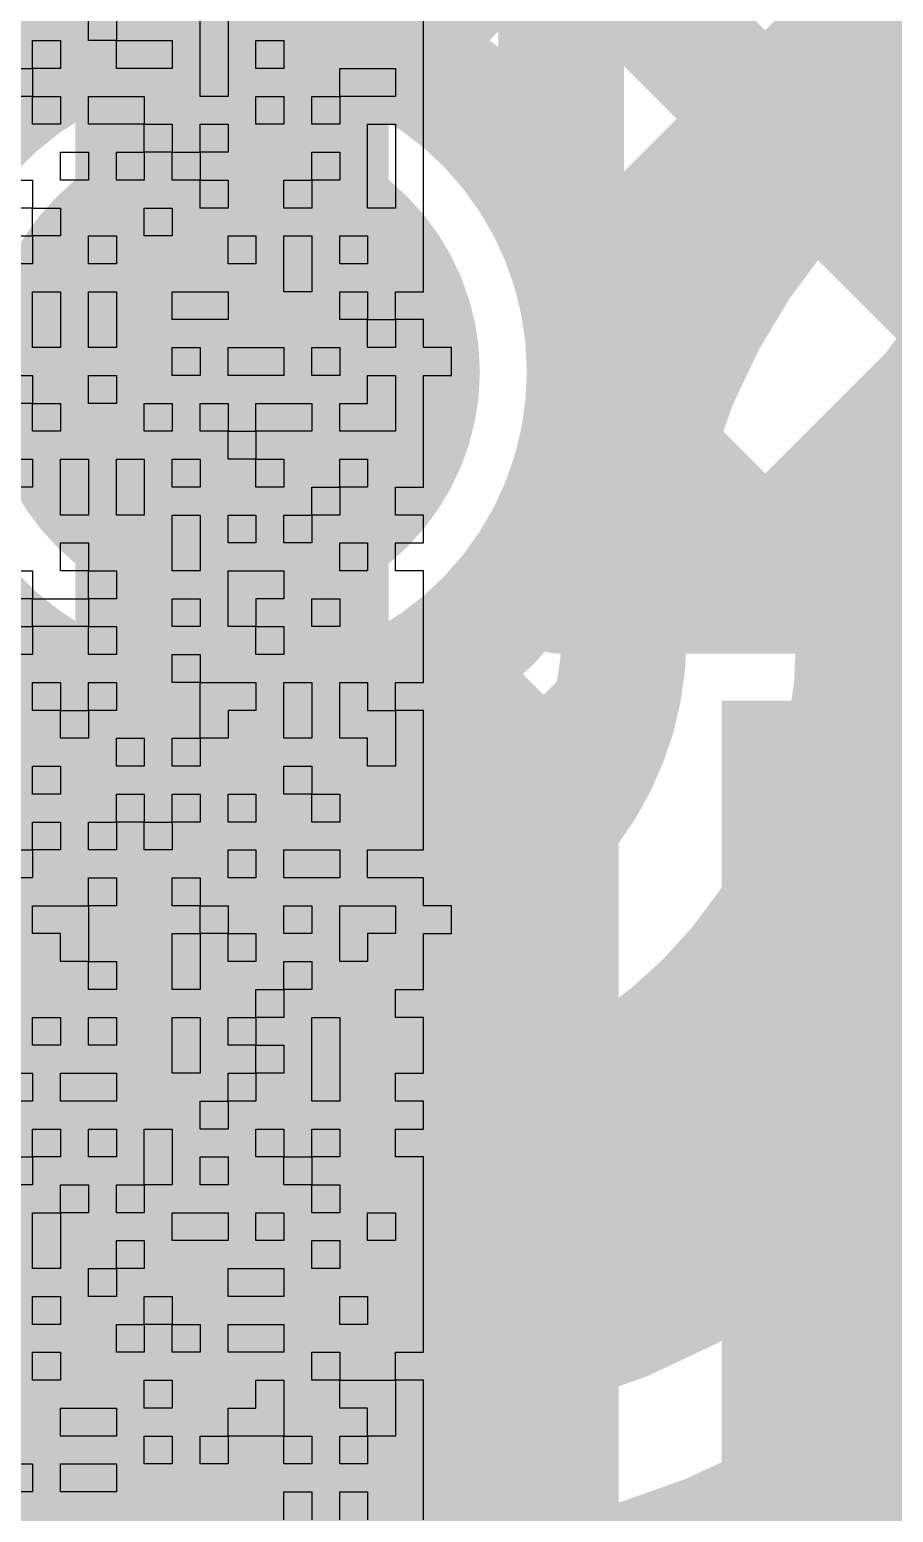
# Model space of a CAD drawing. Header units: millimetres. Extents: x 3.06 to 5.82, y 1.29 to 3.84.
# Drawn here: x 5.0301 to 5.0852, y 2.8102 to 2.9048 of the extents above; entities that cross this region are included whole.
import ezdxf

# ---------------------------------------------------------------- set-up
doc = ezdxf.new("R2010")
doc.units = ezdxf.units.MM
doc.header["$MEASUREMENT"] = 0
for name, color, linetype in [('BottomLayer', 5, 'Continuous'), ('BottomOverlay', 54, 'Continuous'), ('BottomSolder', 6, 'Continuous'), ('MultiLayer', 9, 'Continuous'), ('TopLayer', 1, 'Continuous'), ('TopPaste', 8, 'Continuous'), ('TopSolder', 216, 'Continuous'), ('ViaHoleLayer', 16, 'Continuous')]:
    doc.layers.add(name, color=color, linetype=linetype)

# ---------------------------------------------------------------- blocks, each defined once
blk = doc.blocks.new('ESP32_WROOM_32__16MB__63')
at = {"layer": 'TopLayer'}
for points in [[(-0.1519686, -0.3840551), (-0.1519686, -0.3053149), (-0.1874016, -0.3840551), (-0.1874016, -0.3053149)], [(-0.1019686, -0.3840551), (-0.1019686, -0.3053149), (-0.1374016, -0.3840551), (-0.1374016, -0.3053149)]]:
    blk.add_solid(points, dxfattribs=at)
at = {"layer": 'TopPaste'}
for points in [[(-0.1519686, -0.3840551), (-0.1519686, -0.3053149), (-0.1874016, -0.3840551), (-0.1874016, -0.3053149)], [(-0.1019686, -0.3840551), (-0.1019686, -0.3053149), (-0.1374016, -0.3840551), (-0.1374016, -0.3053149)]]:
    blk.add_solid(points, dxfattribs=at)
at = {"layer": 'TopSolder'}
for points in [[(-0.1479686, -0.3880551), (-0.1479686, -0.3013149), (-0.1914016, -0.3880551), (-0.1914016, -0.3013149)], [(-0.0979686, -0.3880551), (-0.0979686, -0.3013149), (-0.1414016, -0.3880551), (-0.1414016, -0.3013149)]]:
    blk.add_solid(points, dxfattribs=at)

msp = doc.modelspace()

# ---------------------------------------------------------------- linework, layer by layer
at = {"layer": 'BottomLayer'}
for points, const_width in [([(5.043, 2.883), (5.043, 3.181)], 0.02), ([(5.0653672, 2.8874779), (5.362, 3.1841107)], 0.008), ([(5.064, 2.8919074), (5.064, 3.181)], 0.008), ([(4.9544861, 2.9368263), (5.0433124, 2.848)], 0.008), ([(5.064, 2.9121653), (5.0801799, 2.8959854)], 0.008), ([(5.0657928, 2.8820882), (5.0697474, 2.8781336)], 0.008), ([(5.0556072, 2.8639895), (5.0643986, 2.8551981)], 0.008), ([(5.0258893, 2.848), (5.0385221, 2.8606328)], 0.008), ([(5.0548352, 2.8486616), (5.0673384, 2.8611648)], 0.008), ([(4.9610284, 2.848), (5.05, 2.848)], 0.008), ([(4.955, 2.826), (5.05, 2.826)], 0.022), ([(5.0797232, 2.8115892), (5.3004911, 2.5908213)], 0.008), ([(4.789, 2.5262578), (5.070086, 2.8073438)], 0.008)]:
    msp.add_lwpolyline(points, dxfattribs=dict(at, const_width=const_width))
for points, const_width in [([(5.068, 2.866, -0.4142135623730951), (5.111, 2.909)], 0.008), ([(5.09, 2.866, -0.4142135623730951), (5.111, 2.887)], 0.022), ([(5.065811, 2.883, -1.223773206435068), (5.022, 2.8919074)], 0.008), ([(5.064, 2.8919074, -0.1006277105001185), (5.065811, 2.883)], 0.008), ([(5.09, 2.866, -0.4142135623730951), (5.05, 2.826)], 0.022), ([(5.068, 2.866, -0.4142135623730951), (5.05, 2.848)], 0.008), ([(5.1119919, 2.865, -0.4094971255954121), (5.05, 2.804)], 0.008)]:
    msp.add_lwpolyline(points, format="xyb", dxfattribs=dict(at, const_width=const_width))
for points, const_width in [([(5.0781799, 2.8959854, 1), (5.0821799, 2.8959854, 1)], 0.004), ([(5.062, 2.8919074, 1), (5.066, 2.8919074, 1)], 0.004), ([(5.062, 2.8919074, 1), (5.066, 2.8919074, 1)], 0.004), ([(5.0370945, 2.883, 1), (5.0489055, 2.883, 1)], 0.011811), ([(5.038, 2.883, 1), (5.048, 2.883, 1)], 0.01), ([(5.0633672, 2.8874779, 1), (5.0673672, 2.8874779, 1)], 0.004), ([(5.063811, 2.883, 1), (5.067811, 2.883, 1)], 0.004), ([(5.063811, 2.883, 1), (5.067811, 2.883, 1)], 0.004), ([(5.0637928, 2.8820882, 1), (5.0677928, 2.8820882, 1)], 0.004), ([(5.0677474, 2.8781336, 1), (5.0717474, 2.8781336, 1)], 0.004), ([(5.0845, 2.866, 1), (5.0955, 2.866, 1)], 0.011), ([(5.0845, 2.866, 1), (5.0955, 2.866, 1)], 0.011), ([(5.066, 2.866, 1), (5.07, 2.866, 1)], 0.004), ([(5.066, 2.866, 1), (5.07, 2.866, 1)], 0.004), ([(5.0536072, 2.8639895, 1), (5.0576072, 2.8639895, 1)], 0.004), ([(5.0365221, 2.8606328, 1), (5.0405221, 2.8606328, 1)], 0.004), ([(5.0653384, 2.8611648, 1), (5.0693384, 2.8611648, 1)], 0.004), ([(5.0623986, 2.8551981, 1), (5.0663986, 2.8551981, 1)], 0.004), ([(5.0528352, 2.8486616, 1), (5.0568352, 2.8486616, 1)], 0.004), ([(5.0413124, 2.848, 1), (5.0453124, 2.848, 1)], 0.004), ([(5.048, 2.848, 1), (5.052, 2.848, 1)], 0.004), ([(5.048, 2.848, 1), (5.052, 2.848, 1)], 0.004), ([(5.0445, 2.826, 1), (5.0555, 2.826, 1)], 0.011), ([(5.0445, 2.826, 1), (5.0555, 2.826, 1)], 0.011), ([(5.0777232, 2.8115892, 1), (5.0817232, 2.8115892, 1)], 0.004), ([(5.068086, 2.8073438, 1), (5.072086, 2.8073438, 1)], 0.004)]:
    msp.add_lwpolyline(points, format="xyb", close=True, dxfattribs=dict(at, const_width=const_width))
at = {"layer": 'BottomOverlay'}
for p, q in [((5.0338327, 2.9041423), (5.0338327, 2.9059241)), ((5.0356144, 2.9059241), (5.0356144, 2.9041423)), ((5.0409596, 2.9041423), (5.0409596, 2.9059241)), ((5.0427413, 2.9059241), (5.0427413, 2.9041423)), ((5.0552135, 2.9041423), (5.0552135, 2.9059241)), ((5.0302692, 2.9023606), (5.0302692, 2.9041423)), ((5.0302692, 2.9041423), (5.0320509, 2.9041423)), ((5.0320509, 2.9041423), (5.0320509, 2.9023606)), ((5.0356144, 2.9041423), (5.0338327, 2.9041423)), ((5.0356144, 2.9023606), (5.0356144, 2.9041423)), ((5.0356144, 2.9041423), (5.0391779, 2.9041423)), ((5.0391779, 2.9041423), (5.0391779, 2.9023606)), ((5.0409596, 2.9023606), (5.0409596, 2.9041423)), ((5.0427413, 2.9041423), (5.0427413, 2.9023606)), ((5.0445231, 2.9023606), (5.0445231, 2.9041423)), ((5.0445231, 2.9041423), (5.0463048, 2.9041423)), ((5.0463048, 2.9041423), (5.0463048, 2.9023606)), ((5.0552135, 2.9023606), (5.0552135, 2.9041423)), ((5.0284875, 2.9023606), (5.0302692, 2.9023606)), ((5.0320509, 2.9023606), (5.0302692, 2.9023606)), ((5.0302692, 2.9023606), (5.0302692, 2.9005789)), ((5.0391779, 2.9023606), (5.0356144, 2.9023606)), ((5.0409596, 2.9005789), (5.0409596, 2.9023606)), ((5.0427413, 2.9023606), (5.0427413, 2.9005789)), ((5.0463048, 2.9023606), (5.0445231, 2.9023606)), ((5.0498682, 2.9005789), (5.0498682, 2.9023606)), ((5.0498682, 2.9023606), (5.0534317, 2.9023606)), ((5.0534317, 2.9023606), (5.0534317, 2.9005789)), ((5.0552135, 2.9005789), (5.0552135, 2.9023606)), ((5.0302692, 2.9005789), (5.0284875, 2.9005789)), ((5.0302692, 2.8987972), (5.0302692, 2.9005789)), ((5.0302692, 2.9005789), (5.0320509, 2.9005789)), ((5.0320509, 2.9005789), (5.0320509, 2.8987972)), ((5.0338327, 2.8987972), (5.0338327, 2.9005789)), ((5.0338327, 2.9005789), (5.0373962, 2.9005789)), ((5.0373962, 2.9005789), (5.0373962, 2.8987972)), ((5.0427413, 2.9005789), (5.0409596, 2.9005789)), ((5.0445231, 2.8987972), (5.0445231, 2.9005789)), ((5.0445231, 2.9005789), (5.0463048, 2.9005789)), ((5.0463048, 2.9005789), (5.0463048, 2.8987972)), ((5.0480865, 2.8987972), (5.0480865, 2.9005789)), ((5.0480865, 2.9005789), (5.0498682, 2.9005789)), ((5.0534317, 2.9005789), (5.0498682, 2.9005789)), ((5.0498682, 2.9005789), (5.0498682, 2.8987972)), ((5.0552135, 2.8987972), (5.0552135, 2.9005789)), ((5.0320509, 2.8987972), (5.0302692, 2.8987972)), ((5.0373962, 2.8987972), (5.0338327, 2.8987972)), ((5.0373962, 2.8970155), (5.0373962, 2.8987972)), ((5.0373962, 2.8987972), (5.0391779, 2.8987972)), ((5.0391779, 2.8987972), (5.0391779, 2.8970155)), ((5.0409596, 2.8970155), (5.0409596, 2.8987972)), ((5.0409596, 2.8987972), (5.0427413, 2.8987972)), ((5.0427413, 2.8987972), (5.0427413, 2.8970155)), ((5.0463048, 2.8987972), (5.0445231, 2.8987972)), ((5.0498682, 2.8987972), (5.0480865, 2.8987972)), ((5.0516499, 2.8970155), (5.0516499, 2.8987972)), ((5.0516499, 2.8987972), (5.0534317, 2.8987972)), ((5.0534317, 2.8987972), (5.0534317, 2.8970155)), ((5.0552135, 2.8970155), (5.0552135, 2.8987972)), ((5.0320509, 2.8952337), (5.0320509, 2.8970155)), ((5.0320509, 2.8970155), (5.0338327, 2.8970155)), ((5.0338327, 2.8970155), (5.0338327, 2.8952337)), ((5.0356144, 2.8952337), (5.0356144, 2.8970155)), ((5.0356144, 2.8970155), (5.0373962, 2.8970155)), ((5.0391779, 2.8970155), (5.0373962, 2.8970155)), ((5.0373962, 2.8970155), (5.0373962, 2.8952337)), ((5.0391779, 2.8952337), (5.0391779, 2.8970155)), ((5.0391779, 2.8970155), (5.0409596, 2.8970155)), ((5.0427413, 2.8970155), (5.0409596, 2.8970155)), ((5.0409596, 2.8970155), (5.0409596, 2.8952337)), ((5.0480865, 2.8952337), (5.0480865, 2.8970155)), ((5.0480865, 2.8970155), (5.0498682, 2.8970155)), ((5.0498682, 2.8970155), (5.0498682, 2.8952337)), ((5.0516499, 2.8952337), (5.0516499, 2.8970155)), ((5.0534317, 2.8970155), (5.0534317, 2.8952337)), ((5.0552135, 2.8952337), (5.0552135, 2.8970155)), ((5.0284875, 2.8952337), (5.0302692, 2.8952337)), ((5.0302692, 2.8952337), (5.0302692, 2.893452)), ((5.0338327, 2.8952337), (5.0320509, 2.8952337)), ((5.0373962, 2.8952337), (5.0356144, 2.8952337)), ((5.0409596, 2.8952337), (5.0391779, 2.8952337)), ((5.0409596, 2.893452), (5.0409596, 2.8952337)), ((5.0409596, 2.8952337), (5.0427413, 2.8952337)), ((5.0427413, 2.8952337), (5.0427413, 2.893452)), ((5.0463048, 2.893452), (5.0463048, 2.8952337)), ((5.0463048, 2.8952337), (5.0480865, 2.8952337)), ((5.0498682, 2.8952337), (5.0480865, 2.8952337)), ((5.0480865, 2.8952337), (5.0480865, 2.893452)), ((5.0516499, 2.893452), (5.0516499, 2.8952337)), ((5.0534317, 2.8952337), (5.0534317, 2.893452)), ((5.0552135, 2.893452), (5.0552135, 2.8952337)), ((5.0302692, 2.893452), (5.0284875, 2.893452)), ((5.0302692, 2.8916702), (5.0302692, 2.893452)), ((5.0302692, 2.893452), (5.0320509, 2.893452)), ((5.0320509, 2.893452), (5.0320509, 2.8916702)), ((5.0373962, 2.8916702), (5.0373962, 2.893452)), ((5.0373962, 2.893452), (5.0391779, 2.893452)), ((5.0391779, 2.893452), (5.0391779, 2.8916702)), ((5.0427413, 2.893452), (5.0409596, 2.893452)), ((5.0480865, 2.893452), (5.0463048, 2.893452)), ((5.0534317, 2.893452), (5.0516499, 2.893452)), ((5.0552135, 2.8916702), (5.0552135, 2.893452)), ((5.0284875, 2.8916702), (5.0302692, 2.8916702)), ((5.0320509, 2.8916702), (5.0302692, 2.8916702)), ((5.0302692, 2.8916702), (5.0302692, 2.8898885)), ((5.0338327, 2.8898885), (5.0338327, 2.8916702)), ((5.0338327, 2.8916702), (5.0356144, 2.8916702)), ((5.0356144, 2.8916702), (5.0356144, 2.8898885)), ((5.0391779, 2.8916702), (5.0373962, 2.8916702)), ((5.0427413, 2.8898885), (5.0427413, 2.8916702)), ((5.0427413, 2.8916702), (5.0445231, 2.8916702)), ((5.0445231, 2.8916702), (5.0445231, 2.8898885)), ((5.0463048, 2.8898885), (5.0463048, 2.8916702)), ((5.0463048, 2.8916702), (5.0480865, 2.8916702)), ((5.0480865, 2.8916702), (5.0480865, 2.8898885)), ((5.0498682, 2.8898885), (5.0498682, 2.8916702)), ((5.0498682, 2.8916702), (5.0516499, 2.8916702)), ((5.0516499, 2.8916702), (5.0516499, 2.8898885)), ((5.0552135, 2.8898885), (5.0552135, 2.8916702)), ((5.0302692, 2.8898885), (5.0284875, 2.8898885)), ((5.0356144, 2.8898885), (5.0338327, 2.8898885)), ((5.0445231, 2.8898885), (5.0427413, 2.8898885)), ((5.0463048, 2.8881068), (5.0463048, 2.8898885)), ((5.0480865, 2.8898885), (5.0480865, 2.8881068)), ((5.0516499, 2.8898885), (5.0498682, 2.8898885)), ((5.0552135, 2.8881068), (5.0552135, 2.8898885)), ((5.0302692, 2.8863251), (5.0302692, 2.8881068)), ((5.0302692, 2.8881068), (5.0320509, 2.8881068)), ((5.0320509, 2.8881068), (5.0320509, 2.8863251)), ((5.0338327, 2.8863251), (5.0338327, 2.8881068)), ((5.0338327, 2.8881068), (5.0356144, 2.8881068)), ((5.0356144, 2.8881068), (5.0356144, 2.8863251)), ((5.0391779, 2.8863251), (5.0391779, 2.8881068)), ((5.0391779, 2.8881068), (5.0427413, 2.8881068)), ((5.0427413, 2.8881068), (5.0427413, 2.8863251)), ((5.0480865, 2.8881068), (5.0463048, 2.8881068)), ((5.0498682, 2.8863251), (5.0498682, 2.8881068)), ((5.0498682, 2.8881068), (5.0516499, 2.8881068)), ((5.0516499, 2.8881068), (5.0516499, 2.8863251)), ((5.0534317, 2.8863251), (5.0534317, 2.8881068)), ((5.0534317, 2.8881068), (5.0552135, 2.8881068)), ((5.0302692, 2.8845433), (5.0302692, 2.8863251)), ((5.0320509, 2.8863251), (5.0320509, 2.8845433)), ((5.0338327, 2.8845433), (5.0338327, 2.8863251)), ((5.0356144, 2.8863251), (5.0356144, 2.8845433)), ((5.0427413, 2.8863251), (5.0391779, 2.8863251)), ((5.0516499, 2.8863251), (5.0498682, 2.8863251)), ((5.0516499, 2.8845433), (5.0516499, 2.8863251)), ((5.0516499, 2.8863251), (5.0534317, 2.8863251)), ((5.0552135, 2.8863251), (5.0534317, 2.8863251)), ((5.0534317, 2.8863251), (5.0534317, 2.8845433)), ((5.0552135, 2.8845433), (5.0552135, 2.8863251)), ((5.0320509, 2.8845433), (5.0302692, 2.8845433)), ((5.0356144, 2.8845433), (5.0338327, 2.8845433)), ((5.0391779, 2.8827616), (5.0391779, 2.8845433)), ((5.0391779, 2.8845433), (5.0409596, 2.8845433)), ((5.0409596, 2.8845433), (5.0409596, 2.8827616)), ((5.0427413, 2.8827616), (5.0427413, 2.8845433)), ((5.0427413, 2.8845433), (5.0463048, 2.8845433)), ((5.0463048, 2.8845433), (5.0463048, 2.8827616)), ((5.0480865, 2.8827616), (5.0480865, 2.8845433)), ((5.0480865, 2.8845433), (5.0498682, 2.8845433)), ((5.0498682, 2.8845433), (5.0498682, 2.8827616)), ((5.0534317, 2.8845433), (5.0516499, 2.8845433)), ((5.0569952, 2.8845433), (5.0552135, 2.8845433)), ((5.0569952, 2.8827616), (5.0569952, 2.8845433)), ((5.0284875, 2.8827616), (5.0302692, 2.8827616)), ((5.0302692, 2.8827616), (5.0302692, 2.8809798)), ((5.0338327, 2.8809798), (5.0338327, 2.8827616)), ((5.0338327, 2.8827616), (5.0356144, 2.8827616)), ((5.0356144, 2.8827616), (5.0356144, 2.8809798)), ((5.0409596, 2.8827616), (5.0391779, 2.8827616)), ((5.0463048, 2.8827616), (5.0427413, 2.8827616)), ((5.0498682, 2.8827616), (5.0480865, 2.8827616)), ((5.0516499, 2.8809798), (5.0516499, 2.8827616)), ((5.0516499, 2.8827616), (5.0534317, 2.8827616)), ((5.0534317, 2.8827616), (5.0534317, 2.8809798)), ((5.0552135, 2.8809798), (5.0552135, 2.8827616)), ((5.0552135, 2.8827616), (5.0569952, 2.8827616)), ((5.0302692, 2.8809798), (5.0284875, 2.8809798)), ((5.0302692, 2.8791981), (5.0302692, 2.8809798)), ((5.0302692, 2.8809798), (5.0320509, 2.8809798)), ((5.0320509, 2.8809798), (5.0320509, 2.8791981)), ((5.0356144, 2.8809798), (5.0338327, 2.8809798)), ((5.0373962, 2.8791981), (5.0373962, 2.8809798)), ((5.0373962, 2.8809798), (5.0391779, 2.8809798)), ((5.0391779, 2.8809798), (5.0391779, 2.8791981)), ((5.0409596, 2.8791981), (5.0409596, 2.8809798)), ((5.0409596, 2.8809798), (5.0427413, 2.8809798)), ((5.0427413, 2.8809798), (5.0427413, 2.8791981)), ((5.0445231, 2.8791981), (5.0445231, 2.8809798)), ((5.0445231, 2.8809798), (5.0480865, 2.8809798)), ((5.0480865, 2.8809798), (5.0480865, 2.8791981)), ((5.0498682, 2.8791981), (5.0498682, 2.8809798)), ((5.0498682, 2.8809798), (5.0516499, 2.8809798)), ((5.0534317, 2.8809798), (5.0534317, 2.8791981)), ((5.0552135, 2.8791981), (5.0552135, 2.8809798)), ((5.0320509, 2.8791981), (5.0302692, 2.8791981)), ((5.0391779, 2.8791981), (5.0373962, 2.8791981)), ((5.0427413, 2.8791981), (5.0409596, 2.8791981)), ((5.0427413, 2.8774164), (5.0427413, 2.8791981)), ((5.0427413, 2.8791981), (5.0445231, 2.8791981)), ((5.0480865, 2.8791981), (5.0445231, 2.8791981)), ((5.0445231, 2.8791981), (5.0445231, 2.8774164)), ((5.0534317, 2.8791981), (5.0498682, 2.8791981)), ((5.0552135, 2.8774164), (5.0552135, 2.8791981)), ((5.0267057, 2.8774164), (5.0302692, 2.8774164)), ((5.0302692, 2.8774164), (5.0302692, 2.8756347)), ((5.0320509, 2.8756347), (5.0320509, 2.8774164)), ((5.0320509, 2.8774164), (5.0338327, 2.8774164)), ((5.0338327, 2.8774164), (5.0338327, 2.8756347)), ((5.0356144, 2.8756347), (5.0356144, 2.8774164)), ((5.0356144, 2.8774164), (5.0373962, 2.8774164)), ((5.0373962, 2.8774164), (5.0373962, 2.8756347)), ((5.0391779, 2.8756347), (5.0391779, 2.8774164)), ((5.0391779, 2.8774164), (5.0409596, 2.8774164)), ((5.0409596, 2.8774164), (5.0409596, 2.8756347)), ((5.0445231, 2.8774164), (5.0427413, 2.8774164)), ((5.0445231, 2.8756347), (5.0445231, 2.8774164)), ((5.0445231, 2.8774164), (5.0463048, 2.8774164)), ((5.0463048, 2.8774164), (5.0463048, 2.8756347)), ((5.0498682, 2.8756347), (5.0498682, 2.8774164)), ((5.0498682, 2.8774164), (5.0516499, 2.8774164)), ((5.0516499, 2.8774164), (5.0516499, 2.8756347)), ((5.0552135, 2.8756347), (5.0552135, 2.8774164)), ((5.0302692, 2.8756347), (5.0284875, 2.8756347)), ((5.0320509, 2.8738529), (5.0320509, 2.8756347)), ((5.0338327, 2.8756347), (5.0338327, 2.8738529)), ((5.0356144, 2.8738529), (5.0356144, 2.8756347)), ((5.0373962, 2.8756347), (5.0373962, 2.8738529)), ((5.0409596, 2.8756347), (5.0391779, 2.8756347)), ((5.0463048, 2.8756347), (5.0445231, 2.8756347)), ((5.0480865, 2.8738529), (5.0480865, 2.8756347)), ((5.0480865, 2.8756347), (5.0498682, 2.8756347)), ((5.0516499, 2.8756347), (5.0498682, 2.8756347)), ((5.0498682, 2.8756347), (5.0498682, 2.8738529)), ((5.0534317, 2.8738529), (5.0534317, 2.8756347)), ((5.0534317, 2.8756347), (5.0552135, 2.8756347)), ((5.0338327, 2.8738529), (5.0320509, 2.8738529)), ((5.0373962, 2.8738529), (5.0356144, 2.8738529)), ((5.0391779, 2.8720712), (5.0391779, 2.8738529)), ((5.0391779, 2.8738529), (5.0409596, 2.8738529)), ((5.0409596, 2.8738529), (5.0409596, 2.8720712)), ((5.0427413, 2.8720712), (5.0427413, 2.8738529)), ((5.0427413, 2.8738529), (5.0445231, 2.8738529)), ((5.0445231, 2.8738529), (5.0445231, 2.8720712)), ((5.0463048, 2.8720712), (5.0463048, 2.8738529)), ((5.0463048, 2.8738529), (5.0480865, 2.8738529)), ((5.0498682, 2.8738529), (5.0480865, 2.8738529)), ((5.0480865, 2.8738529), (5.0480865, 2.8720712)), ((5.0552135, 2.8738529), (5.0534317, 2.8738529)), ((5.0552135, 2.8720712), (5.0552135, 2.8738529)), ((5.0320509, 2.8702895), (5.0320509, 2.8720712)), ((5.0320509, 2.8720712), (5.0338327, 2.8720712)), ((5.0338327, 2.8720712), (5.0338327, 2.8702895)), ((5.0391779, 2.8702895), (5.0391779, 2.8720712)), ((5.0409596, 2.8720712), (5.0409596, 2.8702895)), ((5.0445231, 2.8720712), (5.0427413, 2.8720712)), ((5.0480865, 2.8720712), (5.0463048, 2.8720712)), ((5.0498682, 2.8702895), (5.0498682, 2.8720712)), ((5.0498682, 2.8720712), (5.0516499, 2.8720712)), ((5.0516499, 2.8720712), (5.0516499, 2.8702895)), ((5.0534317, 2.8702895), (5.0534317, 2.8720712)), ((5.0534317, 2.8720712), (5.0552135, 2.8720712)), ((5.0284875, 2.8702895), (5.0302692, 2.8702895)), ((5.0302692, 2.8702895), (5.0302692, 2.8685077)), ((5.0338327, 2.8702895), (5.0320509, 2.8702895)), ((5.0338327, 2.8685077), (5.0338327, 2.8702895)), ((5.0338327, 2.8702895), (5.0356144, 2.8702895)), ((5.0356144, 2.8702895), (5.0356144, 2.8685077)), ((5.0409596, 2.8702895), (5.0391779, 2.8702895)), ((5.0427413, 2.8685077), (5.0427413, 2.8702895)), ((5.0427413, 2.8702895), (5.0463048, 2.8702895)), ((5.0463048, 2.8702895), (5.0463048, 2.8685077)), ((5.0516499, 2.8702895), (5.0498682, 2.8702895)), ((5.0552135, 2.8702895), (5.0534317, 2.8702895)), ((5.0552135, 2.8685077), (5.0552135, 2.8702895)), ((5.0302692, 2.8685077), (5.0284875, 2.8685077)), ((5.0302692, 2.866726), (5.0302692, 2.8685077)), ((5.0302692, 2.8685077), (5.0338327, 2.8685077)), ((5.0356144, 2.8685077), (5.0338327, 2.8685077)), ((5.0338327, 2.8685077), (5.0338327, 2.866726)), ((5.0391779, 2.866726), (5.0391779, 2.8685077)), ((5.0391779, 2.8685077), (5.0409596, 2.8685077)), ((5.0409596, 2.8685077), (5.0409596, 2.866726)), ((5.0427413, 2.866726), (5.0427413, 2.8685077)), ((5.0463048, 2.8685077), (5.0445231, 2.8685077)), ((5.0445231, 2.8685077), (5.0445231, 2.866726)), ((5.0480865, 2.866726), (5.0480865, 2.8685077)), ((5.0480865, 2.8685077), (5.0498682, 2.8685077)), ((5.0498682, 2.8685077), (5.0498682, 2.866726)), ((5.0552135, 2.866726), (5.0552135, 2.8685077)), ((5.0284875, 2.866726), (5.0302692, 2.866726)), ((5.0338327, 2.866726), (5.0302692, 2.866726)), ((5.0302692, 2.866726), (5.0302692, 2.8649443)), ((5.0338327, 2.8649443), (5.0338327, 2.866726)), ((5.0338327, 2.866726), (5.0356144, 2.866726)), ((5.0356144, 2.866726), (5.0356144, 2.8649443)), ((5.0409596, 2.866726), (5.0391779, 2.866726)), ((5.0445231, 2.866726), (5.0427413, 2.866726)), ((5.0445231, 2.8649443), (5.0445231, 2.866726)), ((5.0445231, 2.866726), (5.0463048, 2.866726)), ((5.0463048, 2.866726), (5.0463048, 2.8649443)), ((5.0498682, 2.866726), (5.0480865, 2.866726)), ((5.0552135, 2.8649443), (5.0552135, 2.866726)), ((5.0302692, 2.8649443), (5.0284875, 2.8649443)), ((5.0356144, 2.8649443), (5.0338327, 2.8649443)), ((5.0391779, 2.8631625), (5.0391779, 2.8649443)), ((5.0391779, 2.8649443), (5.0409596, 2.8649443)), ((5.0409596, 2.8649443), (5.0409596, 2.8631625)), ((5.0463048, 2.8649443), (5.0445231, 2.8649443)), ((5.0552135, 2.8631625), (5.0552135, 2.8649443)), ((5.0302692, 2.8613808), (5.0302692, 2.8631625)), ((5.0302692, 2.8631625), (5.0320509, 2.8631625)), ((5.0320509, 2.8631625), (5.0320509, 2.8613808)), ((5.0338327, 2.8613808), (5.0338327, 2.8631625)), ((5.0338327, 2.8631625), (5.0356144, 2.8631625)), ((5.0356144, 2.8631625), (5.0356144, 2.8613808)), ((5.0409596, 2.8631625), (5.0391779, 2.8631625)), ((5.0409596, 2.8613808), (5.0409596, 2.8631625)), ((5.0409596, 2.8631625), (5.0445231, 2.8631625)), ((5.0445231, 2.8631625), (5.0445231, 2.8613808)), ((5.0463048, 2.8613808), (5.0463048, 2.8631625)), ((5.0463048, 2.8631625), (5.0480865, 2.8631625)), ((5.0480865, 2.8631625), (5.0480865, 2.8613808)), ((5.0498682, 2.8613808), (5.0498682, 2.8631625)), ((5.0498682, 2.8631625), (5.0516499, 2.8631625)), ((5.0516499, 2.8631625), (5.0516499, 2.8613808)), ((5.0534317, 2.8613808), (5.0534317, 2.8631625)), ((5.0534317, 2.8631625), (5.0552135, 2.8631625)), ((5.0320509, 2.8613808), (5.0302692, 2.8613808)), ((5.0320509, 2.859599), (5.0320509, 2.8613808)), ((5.0320509, 2.8613808), (5.0338327, 2.8613808)), ((5.0356144, 2.8613808), (5.0338327, 2.8613808)), ((5.0338327, 2.8613808), (5.0338327, 2.859599)), ((5.0409596, 2.859599), (5.0409596, 2.8613808)), ((5.0445231, 2.8613808), (5.0427413, 2.8613808)), ((5.0427413, 2.8613808), (5.0427413, 2.859599)), ((5.0463048, 2.859599), (5.0463048, 2.8613808)), ((5.0480865, 2.8613808), (5.0480865, 2.859599)), ((5.0498682, 2.859599), (5.0498682, 2.8613808)), ((5.0516499, 2.8613808), (5.0534317, 2.8613808)), ((5.0552135, 2.8613808), (5.0534317, 2.8613808)), ((5.0534317, 2.8613808), (5.0534317, 2.859599)), ((5.0552135, 2.859599), (5.0552135, 2.8613808)), ((5.0338327, 2.859599), (5.0320509, 2.859599)), ((5.0356144, 2.8578173), (5.0356144, 2.859599)), ((5.0356144, 2.859599), (5.0373962, 2.859599)), ((5.0373962, 2.859599), (5.0373962, 2.8578173)), ((5.0391779, 2.8578173), (5.0391779, 2.859599)), ((5.0391779, 2.859599), (5.0409596, 2.859599)), ((5.0427413, 2.859599), (5.0409596, 2.859599)), ((5.0409596, 2.859599), (5.0409596, 2.8578173)), ((5.0480865, 2.859599), (5.0463048, 2.859599)), ((5.0516499, 2.859599), (5.0498682, 2.859599)), ((5.0516499, 2.8578173), (5.0516499, 2.859599)), ((5.0534317, 2.859599), (5.0534317, 2.8578173)), ((5.0552135, 2.8578173), (5.0552135, 2.859599)), ((5.0302692, 2.8560356), (5.0302692, 2.8578173)), ((5.0302692, 2.8578173), (5.0320509, 2.8578173)), ((5.0320509, 2.8578173), (5.0320509, 2.8560356)), ((5.0373962, 2.8578173), (5.0356144, 2.8578173)), ((5.0409596, 2.8578173), (5.0391779, 2.8578173)), ((5.0463048, 2.8560356), (5.0463048, 2.8578173)), ((5.0463048, 2.8578173), (5.0480865, 2.8578173)), ((5.0480865, 2.8578173), (5.0480865, 2.8560356)), ((5.0534317, 2.8578173), (5.0516499, 2.8578173)), ((5.0552135, 2.8560356), (5.0552135, 2.8578173)), ((5.0320509, 2.8560356), (5.0302692, 2.8560356)), ((5.0356144, 2.8542539), (5.0356144, 2.8560356)), ((5.0356144, 2.8560356), (5.0373962, 2.8560356)), ((5.0373962, 2.8560356), (5.0373962, 2.8542539)), ((5.0391779, 2.8542539), (5.0391779, 2.8560356)), ((5.0391779, 2.8560356), (5.0409596, 2.8560356)), ((5.0409596, 2.8560356), (5.0409596, 2.8542539)), ((5.0427413, 2.8542539), (5.0427413, 2.8560356)), ((5.0427413, 2.8560356), (5.0445231, 2.8560356)), ((5.0445231, 2.8560356), (5.0445231, 2.8542539)), ((5.0480865, 2.8560356), (5.0463048, 2.8560356)), ((5.0480865, 2.8542539), (5.0480865, 2.8560356)), ((5.0480865, 2.8560356), (5.0498682, 2.8560356)), ((5.0498682, 2.8560356), (5.0498682, 2.8542539)), ((5.0552135, 2.8542539), (5.0552135, 2.8560356)), ((5.0302692, 2.8524721), (5.0302692, 2.8542539)), ((5.0302692, 2.8542539), (5.0320509, 2.8542539)), ((5.0320509, 2.8542539), (5.0320509, 2.8524721)), ((5.0338327, 2.8524721), (5.0338327, 2.8542539)), ((5.0338327, 2.8542539), (5.0356144, 2.8542539)), ((5.0373962, 2.8542539), (5.0356144, 2.8542539)), ((5.0356144, 2.8542539), (5.0356144, 2.8524721)), ((5.0373962, 2.8524721), (5.0373962, 2.8542539)), ((5.0373962, 2.8542539), (5.0391779, 2.8542539)), ((5.0409596, 2.8542539), (5.0391779, 2.8542539)), ((5.0391779, 2.8542539), (5.0391779, 2.8524721)), ((5.0445231, 2.8542539), (5.0427413, 2.8542539)), ((5.0498682, 2.8542539), (5.0480865, 2.8542539)), ((5.0552135, 2.8524721), (5.0552135, 2.8542539)), ((5.0284875, 2.8524721), (5.0302692, 2.8524721)), ((5.0320509, 2.8524721), (5.0302692, 2.8524721)), ((5.0302692, 2.8524721), (5.0302692, 2.8506904)), ((5.0356144, 2.8524721), (5.0338327, 2.8524721)), ((5.0391779, 2.8524721), (5.0373962, 2.8524721)), ((5.0427413, 2.8506904), (5.0427413, 2.8524721)), ((5.0427413, 2.8524721), (5.0445231, 2.8524721)), ((5.0445231, 2.8524721), (5.0445231, 2.8506904)), ((5.0463048, 2.8506904), (5.0463048, 2.8524721)), ((5.0463048, 2.8524721), (5.0498682, 2.8524721)), ((5.0498682, 2.8524721), (5.0498682, 2.8506904)), ((5.0516499, 2.8506904), (5.0516499, 2.8524721)), ((5.0516499, 2.8524721), (5.0552135, 2.8524721)), ((5.0302692, 2.8506904), (5.0284875, 2.8506904)), ((5.0338327, 2.8489087), (5.0338327, 2.8506904)), ((5.0338327, 2.8506904), (5.0356144, 2.8506904)), ((5.0356144, 2.8506904), (5.0356144, 2.8489087)), ((5.0391779, 2.8489087), (5.0391779, 2.8506904)), ((5.0391779, 2.8506904), (5.0409596, 2.8506904)), ((5.0409596, 2.8506904), (5.0409596, 2.8489087)), ((5.0445231, 2.8506904), (5.0427413, 2.8506904)), ((5.0498682, 2.8506904), (5.0463048, 2.8506904)), ((5.0552135, 2.8506904), (5.0516499, 2.8506904)), ((5.0552135, 2.8489087), (5.0552135, 2.8506904)), ((5.0302692, 2.847127), (5.0302692, 2.8489087)), ((5.0302692, 2.8489087), (5.0338327, 2.8489087)), ((5.0356144, 2.8489087), (5.0338327, 2.8489087)), ((5.0338327, 2.8489087), (5.0338327, 2.847127)), ((5.0409596, 2.8489087), (5.0391779, 2.8489087)), ((5.0409596, 2.847127), (5.0409596, 2.8489087)), ((5.0409596, 2.8489087), (5.0427413, 2.8489087)), ((5.0427413, 2.8489087), (5.0427413, 2.847127)), ((5.0463048, 2.847127), (5.0463048, 2.8489087)), ((5.0463048, 2.8489087), (5.0480865, 2.8489087)), ((5.0480865, 2.8489087), (5.0480865, 2.847127)), ((5.0498682, 2.847127), (5.0498682, 2.8489087)), ((5.0498682, 2.8489087), (5.0534317, 2.8489087)), ((5.0534317, 2.8489087), (5.0534317, 2.847127)), ((5.0569952, 2.8489087), (5.0552135, 2.8489087)), ((5.0569952, 2.847127), (5.0569952, 2.8489087)), ((5.0320509, 2.847127), (5.0302692, 2.847127)), ((5.0320509, 2.8453453), (5.0320509, 2.847127)), ((5.0338327, 2.847127), (5.0338327, 2.8453453)), ((5.0391779, 2.8453453), (5.0391779, 2.847127)), ((5.0391779, 2.847127), (5.0409596, 2.847127)), ((5.0427413, 2.847127), (5.0409596, 2.847127)), ((5.0409596, 2.847127), (5.0409596, 2.8453453)), ((5.0427413, 2.8453453), (5.0427413, 2.847127)), ((5.0427413, 2.847127), (5.0445231, 2.847127)), ((5.0445231, 2.847127), (5.0445231, 2.8453453)), ((5.0480865, 2.847127), (5.0463048, 2.847127)), ((5.0498682, 2.8453453), (5.0498682, 2.847127)), ((5.0534317, 2.847127), (5.0516499, 2.847127)), ((5.0516499, 2.847127), (5.0516499, 2.8453453)), ((5.0552135, 2.8453453), (5.0552135, 2.847127)), ((5.0552135, 2.847127), (5.0569952, 2.847127)), ((5.0338327, 2.8453453), (5.0320509, 2.8453453)), ((5.0338327, 2.8435635), (5.0338327, 2.8453453)), ((5.0338327, 2.8453453), (5.0356144, 2.8453453)), ((5.0356144, 2.8453453), (5.0356144, 2.8435635)), ((5.0391779, 2.8435635), (5.0391779, 2.8453453)), ((5.0409596, 2.8453453), (5.0409596, 2.8435635)), ((5.0445231, 2.8453453), (5.0427413, 2.8453453)), ((5.0463048, 2.8435635), (5.0463048, 2.8453453)), ((5.0463048, 2.8453453), (5.0480865, 2.8453453)), ((5.0480865, 2.8453453), (5.0480865, 2.8435635)), ((5.0516499, 2.8453453), (5.0498682, 2.8453453)), ((5.0552135, 2.8435635), (5.0552135, 2.8453453)), ((5.0356144, 2.8435635), (5.0338327, 2.8435635)), ((5.0409596, 2.8435635), (5.0391779, 2.8435635)), ((5.0445231, 2.8417817), (5.0445231, 2.8435635)), ((5.0445231, 2.8435635), (5.0463048, 2.8435635)), ((5.0480865, 2.8435635), (5.0463048, 2.8435635)), ((5.0463048, 2.8435635), (5.0463048, 2.8417817)), ((5.0534317, 2.8417817), (5.0534317, 2.8435635)), ((5.0534317, 2.8435635), (5.0552135, 2.8435635)), ((5.0302692, 2.84), (5.0302692, 2.8417817)), ((5.0302692, 2.8417817), (5.0320509, 2.8417817)), ((5.0320509, 2.8417817), (5.0320509, 2.84)), ((5.0338327, 2.84), (5.0338327, 2.8417817)), ((5.0338327, 2.8417817), (5.0356144, 2.8417817)), ((5.0356144, 2.8417817), (5.0356144, 2.84)), ((5.0391779, 2.84), (5.0391779, 2.8417817)), ((5.0391779, 2.8417817), (5.0409596, 2.8417817)), ((5.0409596, 2.8417817), (5.0409596, 2.84)), ((5.0427413, 2.84), (5.0427413, 2.8417817)), ((5.0427413, 2.8417817), (5.0445231, 2.8417817)), ((5.0463048, 2.8417817), (5.0445231, 2.8417817)), ((5.0445231, 2.8417817), (5.0445231, 2.84)), ((5.0480865, 2.84), (5.0480865, 2.8417817)), ((5.0480865, 2.8417817), (5.0498682, 2.8417817)), ((5.0498682, 2.8417817), (5.0498682, 2.84)), ((5.0552135, 2.8417817), (5.0534317, 2.8417817)), ((5.0552135, 2.84), (5.0552135, 2.8417817)), ((5.0320509, 2.84), (5.0302692, 2.84)), ((5.0356144, 2.84), (5.0338327, 2.84)), ((5.0391779, 2.8382183), (5.0391779, 2.84)), ((5.0409596, 2.84), (5.0409596, 2.8382183)), ((5.0445231, 2.84), (5.0427413, 2.84)), ((5.0445231, 2.8382183), (5.0445231, 2.84)), ((5.0445231, 2.84), (5.0463048, 2.84)), ((5.0463048, 2.84), (5.0463048, 2.8382183)), ((5.0480865, 2.8382183), (5.0480865, 2.84)), ((5.0498682, 2.84), (5.0498682, 2.8382183)), ((5.0552135, 2.8382183), (5.0552135, 2.84)), ((5.0284875, 2.8382183), (5.0302692, 2.8382183)), ((5.0302692, 2.8382183), (5.0302692, 2.8364366)), ((5.0320509, 2.8364366), (5.0320509, 2.8382183)), ((5.0320509, 2.8382183), (5.0356144, 2.8382183)), ((5.0356144, 2.8382183), (5.0356144, 2.8364366)), ((5.0409596, 2.8382183), (5.0391779, 2.8382183)), ((5.0427413, 2.8364366), (5.0427413, 2.8382183)), ((5.0427413, 2.8382183), (5.0445231, 2.8382183)), ((5.0463048, 2.8382183), (5.0445231, 2.8382183)), ((5.0445231, 2.8382183), (5.0445231, 2.8364366)), ((5.0480865, 2.8364366), (5.0480865, 2.8382183)), ((5.0498682, 2.8382183), (5.0498682, 2.8364366)), ((5.0534317, 2.8364366), (5.0534317, 2.8382183)), ((5.0534317, 2.8382183), (5.0552135, 2.8382183)), ((5.0302692, 2.8364366), (5.0284875, 2.8364366)), ((5.0356144, 2.8364366), (5.0320509, 2.8364366)), ((5.0409596, 2.8346548), (5.0409596, 2.8364366)), ((5.0409596, 2.8364366), (5.0427413, 2.8364366)), ((5.0445231, 2.8364366), (5.0427413, 2.8364366)), ((5.0427413, 2.8364366), (5.0427413, 2.8346548)), ((5.0498682, 2.8364366), (5.0480865, 2.8364366)), ((5.0552135, 2.8364366), (5.0534317, 2.8364366)), ((5.0552135, 2.8346548), (5.0552135, 2.8364366)), ((5.0302692, 2.8328731), (5.0302692, 2.8346548)), ((5.0302692, 2.8346548), (5.0320509, 2.8346548)), ((5.0320509, 2.8346548), (5.0320509, 2.8328731)), ((5.0338327, 2.8328731), (5.0338327, 2.8346548)), ((5.0338327, 2.8346548), (5.0356144, 2.8346548)), ((5.0356144, 2.8346548), (5.0356144, 2.8328731)), ((5.0373962, 2.8328731), (5.0373962, 2.8346548)), ((5.0373962, 2.8346548), (5.0391779, 2.8346548)), ((5.0391779, 2.8346548), (5.0391779, 2.8328731)), ((5.0427413, 2.8346548), (5.0409596, 2.8346548)), ((5.0445231, 2.8328731), (5.0445231, 2.8346548)), ((5.0445231, 2.8346548), (5.0463048, 2.8346548)), ((5.0463048, 2.8346548), (5.0463048, 2.8328731)), ((5.0480865, 2.8328731), (5.0480865, 2.8346548)), ((5.0480865, 2.8346548), (5.0498682, 2.8346548)), ((5.0498682, 2.8346548), (5.0498682, 2.8328731)), ((5.0534317, 2.8328731), (5.0534317, 2.8346548)), ((5.0534317, 2.8346548), (5.0552135, 2.8346548)), ((5.0284875, 2.8328731), (5.0302692, 2.8328731)), ((5.0320509, 2.8328731), (5.0302692, 2.8328731)), ((5.0302692, 2.8328731), (5.0302692, 2.8310913)), ((5.0356144, 2.8328731), (5.0338327, 2.8328731)), ((5.0373962, 2.8310913), (5.0373962, 2.8328731)), ((5.0391779, 2.8328731), (5.0391779, 2.8310913)), ((5.0409596, 2.8310913), (5.0409596, 2.8328731)), ((5.0409596, 2.8328731), (5.0427413, 2.8328731)), ((5.0427413, 2.8328731), (5.0427413, 2.8310913)), ((5.0463048, 2.8328731), (5.0445231, 2.8328731)), ((5.0463048, 2.8310913), (5.0463048, 2.8328731)), ((5.0463048, 2.8328731), (5.0480865, 2.8328731)), ((5.0498682, 2.8328731), (5.0480865, 2.8328731)), ((5.0480865, 2.8328731), (5.0480865, 2.8310913)), ((5.0552135, 2.8328731), (5.0534317, 2.8328731)), ((5.0552135, 2.8310913), (5.0552135, 2.8328731)), ((5.0302692, 2.8310913), (5.0284875, 2.8310913)), ((5.0320509, 2.8293096), (5.0320509, 2.8310913)), ((5.0320509, 2.8310913), (5.0338327, 2.8310913)), ((5.0338327, 2.8310913), (5.0338327, 2.8293096)), ((5.0356144, 2.8293096), (5.0356144, 2.8310913)), ((5.0356144, 2.8310913), (5.0373962, 2.8310913)), ((5.0391779, 2.8310913), (5.0373962, 2.8310913)), ((5.0373962, 2.8310913), (5.0373962, 2.8293096)), ((5.0427413, 2.8310913), (5.0409596, 2.8310913)), ((5.0480865, 2.8310913), (5.0463048, 2.8310913)), ((5.0480865, 2.8293096), (5.0480865, 2.8310913)), ((5.0480865, 2.8310913), (5.0498682, 2.8310913)), ((5.0498682, 2.8310913), (5.0498682, 2.8293096)), ((5.0552135, 2.8293096), (5.0552135, 2.8310913)), ((5.0302692, 2.8275279), (5.0302692, 2.8293096)), ((5.0302692, 2.8293096), (5.0320509, 2.8293096)), ((5.0338327, 2.8293096), (5.0320509, 2.8293096)), ((5.0320509, 2.8293096), (5.0320509, 2.8275279)), ((5.0373962, 2.8293096), (5.0356144, 2.8293096)), ((5.0391779, 2.8275279), (5.0391779, 2.8293096)), ((5.0391779, 2.8293096), (5.0427413, 2.8293096)), ((5.0427413, 2.8293096), (5.0427413, 2.8275279)), ((5.0445231, 2.8275279), (5.0445231, 2.8293096)), ((5.0445231, 2.8293096), (5.0463048, 2.8293096)), ((5.0463048, 2.8293096), (5.0463048, 2.8275279)), ((5.0498682, 2.8293096), (5.0480865, 2.8293096)), ((5.0516499, 2.8275279), (5.0516499, 2.8293096)), ((5.0516499, 2.8293096), (5.0534317, 2.8293096)), ((5.0534317, 2.8293096), (5.0534317, 2.8275279)), ((5.0552135, 2.8275279), (5.0552135, 2.8293096)), ((5.0302692, 2.8257461), (5.0302692, 2.8275279)), ((5.0320509, 2.8275279), (5.0320509, 2.8257461)), ((5.0356144, 2.8257461), (5.0356144, 2.8275279)), ((5.0356144, 2.8275279), (5.0373962, 2.8275279)), ((5.0373962, 2.8275279), (5.0373962, 2.8257461)), ((5.0427413, 2.8275279), (5.0391779, 2.8275279)), ((5.0463048, 2.8275279), (5.0445231, 2.8275279)), ((5.0480865, 2.8257461), (5.0480865, 2.8275279)), ((5.0480865, 2.8275279), (5.0498682, 2.8275279)), ((5.0498682, 2.8275279), (5.0498682, 2.8257461)), ((5.0534317, 2.8275279), (5.0516499, 2.8275279)), ((5.0552135, 2.8257461), (5.0552135, 2.8275279)), ((5.0320509, 2.8257461), (5.0302692, 2.8257461)), ((5.0338327, 2.8239645), (5.0338327, 2.8257461)), ((5.0338327, 2.8257461), (5.0356144, 2.8257461)), ((5.0373962, 2.8257461), (5.0356144, 2.8257461)), ((5.0356144, 2.8257461), (5.0356144, 2.8239645)), ((5.0427413, 2.8239645), (5.0427413, 2.8257461)), ((5.0427413, 2.8257461), (5.0463048, 2.8257461)), ((5.0463048, 2.8257461), (5.0463048, 2.8239645)), ((5.0498682, 2.8257461), (5.0480865, 2.8257461)), ((5.0552135, 2.8239645), (5.0552135, 2.8257461)), ((5.0302692, 2.8221827), (5.0302692, 2.8239645)), ((5.0302692, 2.8239645), (5.0320509, 2.8239645)), ((5.0320509, 2.8239645), (5.0320509, 2.8221827)), ((5.0356144, 2.8239645), (5.0338327, 2.8239645)), ((5.0373962, 2.8221827), (5.0373962, 2.8239645)), ((5.0373962, 2.8239645), (5.0391779, 2.8239645)), ((5.0391779, 2.8239645), (5.0391779, 2.8221827)), ((5.0463048, 2.8239645), (5.0427413, 2.8239645)), ((5.0498682, 2.8221827), (5.0498682, 2.8239645)), ((5.0498682, 2.8239645), (5.0516499, 2.8239645)), ((5.0516499, 2.8239645), (5.0516499, 2.8221827)), ((5.0552135, 2.8221827), (5.0552135, 2.8239645)), ((5.0320509, 2.8221827), (5.0302692, 2.8221827)), ((5.0356144, 2.8204009), (5.0356144, 2.8221827)), ((5.0356144, 2.8221827), (5.0373962, 2.8221827)), ((5.0391779, 2.8221827), (5.0373962, 2.8221827)), ((5.0373962, 2.8221827), (5.0373962, 2.8204009)), ((5.0391779, 2.8204009), (5.0391779, 2.8221827)), ((5.0391779, 2.8221827), (5.0409596, 2.8221827)), ((5.0409596, 2.8221827), (5.0409596, 2.8204009)), ((5.0427413, 2.8204009), (5.0427413, 2.8221827)), ((5.0427413, 2.8221827), (5.0463048, 2.8221827)), ((5.0463048, 2.8221827), (5.0463048, 2.8204009)), ((5.0516499, 2.8221827), (5.0498682, 2.8221827)), ((5.0552135, 2.8204009), (5.0552135, 2.8221827)), ((5.0302692, 2.8186192), (5.0302692, 2.8204009)), ((5.0302692, 2.8204009), (5.0320509, 2.8204009)), ((5.0320509, 2.8204009), (5.0320509, 2.8186192)), ((5.0373962, 2.8204009), (5.0356144, 2.8204009)), ((5.0409596, 2.8204009), (5.0391779, 2.8204009)), ((5.0463048, 2.8204009), (5.0427413, 2.8204009)), ((5.0480865, 2.8186192), (5.0480865, 2.8204009)), ((5.0480865, 2.8204009), (5.0498682, 2.8204009)), ((5.0498682, 2.8204009), (5.0498682, 2.8186192)), ((5.0534317, 2.8186192), (5.0534317, 2.8204009)), ((5.0534317, 2.8204009), (5.0552135, 2.8204009)), ((5.0320509, 2.8186192), (5.0302692, 2.8186192)), ((5.0373962, 2.8168375), (5.0373962, 2.8186192)), ((5.0373962, 2.8186192), (5.0391779, 2.8186192)), ((5.0391779, 2.8186192), (5.0391779, 2.8168375)), ((5.0445231, 2.8168375), (5.0445231, 2.8186192)), ((5.0445231, 2.8186192), (5.0463048, 2.8186192)), ((5.0463048, 2.8186192), (5.0463048, 2.8168375)), ((5.0498682, 2.8186192), (5.0480865, 2.8186192)), ((5.0498682, 2.8168375), (5.0498682, 2.8186192)), ((5.0498682, 2.8186192), (5.0534317, 2.8186192)), ((5.0552135, 2.8186192), (5.0534317, 2.8186192)), ((5.0534317, 2.8186192), (5.0534317, 2.8168375)), ((5.0552135, 2.8168375), (5.0552135, 2.8186192)), ((5.0320509, 2.8150558), (5.0320509, 2.8168375)), ((5.0320509, 2.8168375), (5.0356144, 2.8168375)), ((5.0356144, 2.8168375), (5.0356144, 2.8150558)), ((5.0391779, 2.8168375), (5.0373962, 2.8168375)), ((5.0427413, 2.8150558), (5.0427413, 2.8168375)), ((5.0427413, 2.8168375), (5.0445231, 2.8168375)), ((5.0463048, 2.8168375), (5.0463048, 2.8150558)), ((5.0516499, 2.8168375), (5.0498682, 2.8168375)), ((5.0516499, 2.8150558), (5.0516499, 2.8168375)), ((5.0534317, 2.8168375), (5.0534317, 2.8150558)), ((5.0552135, 2.8150558), (5.0552135, 2.8168375)), ((5.0356144, 2.8150558), (5.0320509, 2.8150558)), ((5.0373962, 2.8132741), (5.0373962, 2.8150558)), ((5.0373962, 2.8150558), (5.0391779, 2.8150558)), ((5.0391779, 2.8150558), (5.0391779, 2.8132741)), ((5.0409596, 2.8132741), (5.0409596, 2.8150558)), ((5.0409596, 2.8150558), (5.0427413, 2.8150558)), ((5.0463048, 2.8150558), (5.0427413, 2.8150558)), ((5.0427413, 2.8150558), (5.0427413, 2.8132741)), ((5.0463048, 2.8132741), (5.0463048, 2.8150558)), ((5.0463048, 2.8150558), (5.0480865, 2.8150558)), ((5.0480865, 2.8150558), (5.0480865, 2.8132741)), ((5.0498682, 2.8132741), (5.0498682, 2.8150558)), ((5.0498682, 2.8150558), (5.0516499, 2.8150558)), ((5.0534317, 2.8150558), (5.0516499, 2.8150558)), ((5.0516499, 2.8150558), (5.0516499, 2.8132741)), ((5.0552135, 2.8132741), (5.0552135, 2.8150558)), ((5.0284875, 2.8132741), (5.0302692, 2.8132741)), ((5.0302692, 2.8132741), (5.0302692, 2.8114923)), ((5.0320509, 2.8114923), (5.0320509, 2.8132741)), ((5.0320509, 2.8132741), (5.0356144, 2.8132741)), ((5.0356144, 2.8132741), (5.0356144, 2.8114923)), ((5.0391779, 2.8132741), (5.0373962, 2.8132741)), ((5.0427413, 2.8132741), (5.0409596, 2.8132741)), ((5.0480865, 2.8132741), (5.0463048, 2.8132741)), ((5.0516499, 2.8132741), (5.0498682, 2.8132741)), ((5.0552135, 2.8114923), (5.0552135, 2.8132741)), ((5.0302692, 2.8114923), (5.0284875, 2.8114923)), ((5.0356144, 2.8114923), (5.0320509, 2.8114923)), ((5.0463048, 2.8097105), (5.0463048, 2.8114923)), ((5.0463048, 2.8114923), (5.0480865, 2.8114923)), ((5.0480865, 2.8114923), (5.0480865, 2.8097105)), ((5.0498682, 2.8097105), (5.0498682, 2.8114923)), ((5.0498682, 2.8114923), (5.0516499, 2.8114923)), ((5.0516499, 2.8114923), (5.0516499, 2.8097105)), ((5.0552135, 2.8097105), (5.0552135, 2.8114923))]:
    msp.add_line(p, q, dxfattribs=at)
at = {"layer": 'BottomSolder', "const_width": 0.015811}
msp.add_lwpolyline([(5.0350945, 2.883, 1), (5.0509055, 2.883, 1)], format="xyb", close=True, dxfattribs=at)
at = {"layer": 'MultiLayer', "const_width": 0.011811}
msp.add_lwpolyline([(5.0370945, 2.883, 1), (5.0489055, 2.883, 1)], format="xyb", close=True, dxfattribs=at)
at = {"layer": 'TopLayer'}
for points, const_width in [([(4.9668265, 2.8455058), (5.4999213, 3.3786006)], 0.008), ([(5.053072, 2.903467), (5.4999213, 3.3503163)], 0.008), ([(5.0653672, 2.8874779), (5.4999213, 3.322032)], 0.008), ([(5.0751736, 2.869), (5.4999213, 3.2937477)], 0.008), ([(4.9604759, 3.0156894), (5.1071653, 2.869)], 0.008), ([(4.9555643, 2.9923167), (5.0420882, 2.9057928)], 0.008), ([(5.043, 2.8229607), (5.043, 2.883)], 0.02), ([(5.0657928, 2.8820882), (5.078881, 2.869)], 0.008), ([(5.064, 2.869), (5.064, 2.8740926)], 0.008), ([(5.064, 2.869), (5.067244, 2.869)], 0.008), ([(5.067244, 2.869), (5.0746772, 2.869)], 0.008), ([(5.067244, 2.869), (5.0746772, 2.869)], 0.008), ([(5.0746772, 2.869), (5.117244, 2.869)], 0.008)]:
    msp.add_lwpolyline(points, dxfattribs=dict(at, const_width=const_width))
for points, const_width in [([(5.022, 2.8740926, -1.223773206435068), (5.065811, 2.883)], 0.008), ([(5.065811, 2.883, -0.1006277105001187), (5.064, 2.8740926)], 0.008), ([(5.043, 2.8229607, -0.4142135623730951), (5.0406692, 2.8206299)], 0.02)]:
    msp.add_lwpolyline(points, format="xyb", dxfattribs=dict(at, const_width=const_width))
for points, const_width in [([(5.0400882, 2.9057928, 1), (5.0440882, 2.9057928, 1)], 0.004), ([(5.051072, 2.903467, 1), (5.055072, 2.903467, 1)], 0.004), ([(5.0370945, 2.883, 1), (5.0489055, 2.883, 1)], 0.011811), ([(5.038, 2.883, 1), (5.048, 2.883, 1)], 0.01), ([(5.0633672, 2.8874779, 1), (5.0673672, 2.8874779, 1)], 0.004), ([(5.063811, 2.883, 1), (5.067811, 2.883, 1)], 0.004), ([(5.063811, 2.883, 1), (5.067811, 2.883, 1)], 0.004), ([(5.0637928, 2.8820882, 1), (5.0677928, 2.8820882, 1)], 0.004), ([(5.062, 2.8740926, 1), (5.066, 2.8740926, 1)], 0.004), ([(5.062, 2.8740926, 1), (5.066, 2.8740926, 1)], 0.004), ([(5.062, 2.869, 1), (5.066, 2.869, 1)], 0.004), ([(5.062, 2.869, 1), (5.066, 2.869, 1)], 0.004), ([(5.065244, 2.869, 1), (5.069244, 2.869, 1)], 0.004), ([(5.065244, 2.869, 1), (5.069244, 2.869, 1)], 0.004), ([(5.065244, 2.869, 1), (5.069244, 2.869, 1)], 0.004), ([(5.0726772, 2.869, 1), (5.0766772, 2.869, 1)], 0.004), ([(5.0726772, 2.869, 1), (5.0766772, 2.869, 1)], 0.004), ([(5.0726772, 2.869, 1), (5.0766772, 2.869, 1)], 0.004), ([(5.0731736, 2.869, 1), (5.0771736, 2.869, 1)], 0.004), ([(5.076881, 2.869, 1), (5.080881, 2.869, 1)], 0.004), ([(5.038, 2.8229607, 1), (5.048, 2.8229607, 1)], 0.01), ([(5.038, 2.8229607, 1), (5.048, 2.8229607, 1)], 0.01), ([(5.0356692, 2.8206299, 1), (5.0456692, 2.8206299, 1)], 0.01)]:
    msp.add_lwpolyline(points, format="xyb", close=True, dxfattribs=dict(at, const_width=const_width))
at = {"layer": 'TopSolder', "const_width": 0.015811}
msp.add_lwpolyline([(5.0350945, 2.883, 1), (5.0509055, 2.883, 1)], format="xyb", close=True, dxfattribs=at)
at = {"layer": 'ViaHoleLayer', "const_width": 0.007874}
msp.add_lwpolyline([(5.039063, 2.883, 1), (5.046937, 2.883, 1)], format="xyb", close=True, dxfattribs=at)

# ---------------------------------------------------------------- block references
at = {"rotation": 360}
msp.add_blockref('ESP32_WROOM_32__16MB__63', (5.2156457, 3.1633149), dxfattribs=at)

doc.saveas('drawing.dxf')
